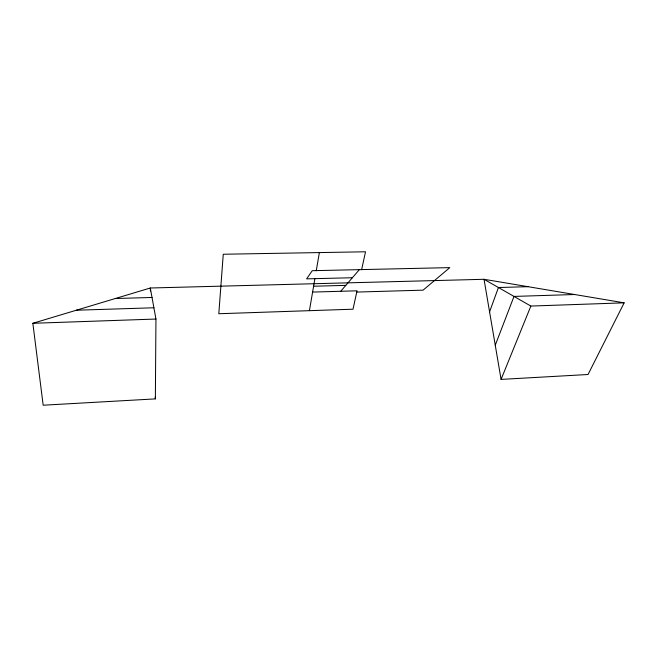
<?xml version="1.0" encoding="UTF-8"?>
<svg xmlns="http://www.w3.org/2000/svg" width="657" height="657" viewBox="0 0 657 657"><rect width="100%" height="100%" fill="white"/><g stroke="black" fill="none" stroke-linecap="round" stroke-linejoin="round"><path stroke-width="0.99" d="M155.364 398.889L155.947 319.039L150.297 288.004L32.85 323.293L43.173 405.213L155.364 398.889L155.274 396.894M309.414 310.679L314.917 278.535M316.255 270.717L319.368 252.584M361.621 269.698L365.522 251.787L223.257 254.243L218.814 313.734L353.023 309.201L357.022 290.813L312.601 292.078M489.572 311.853L498.441 287.528L527.998 286.682M495.255 345.212L514.004 296.422L574.629 294.517M501.077 379.401L530.864 306.063L624.15 302.836L588.048 374.498L501.077 379.401L484.028 279.291L150.297 288.004L150.437 291.002M340.843 291.125L359.346 269.641M32.85 323.293L155.947 319.039M76.376 310.219L153.902 307.772M115.295 298.524L152.022 297.465M356.702 292.069L423.092 290.156L449.815 267.621L312.264 270.7L306.622 278.864L352.374 277.739M313.446 286.23L345.804 285.368M624.15 302.836L484.028 279.291L530.864 306.063"/></g></svg>
